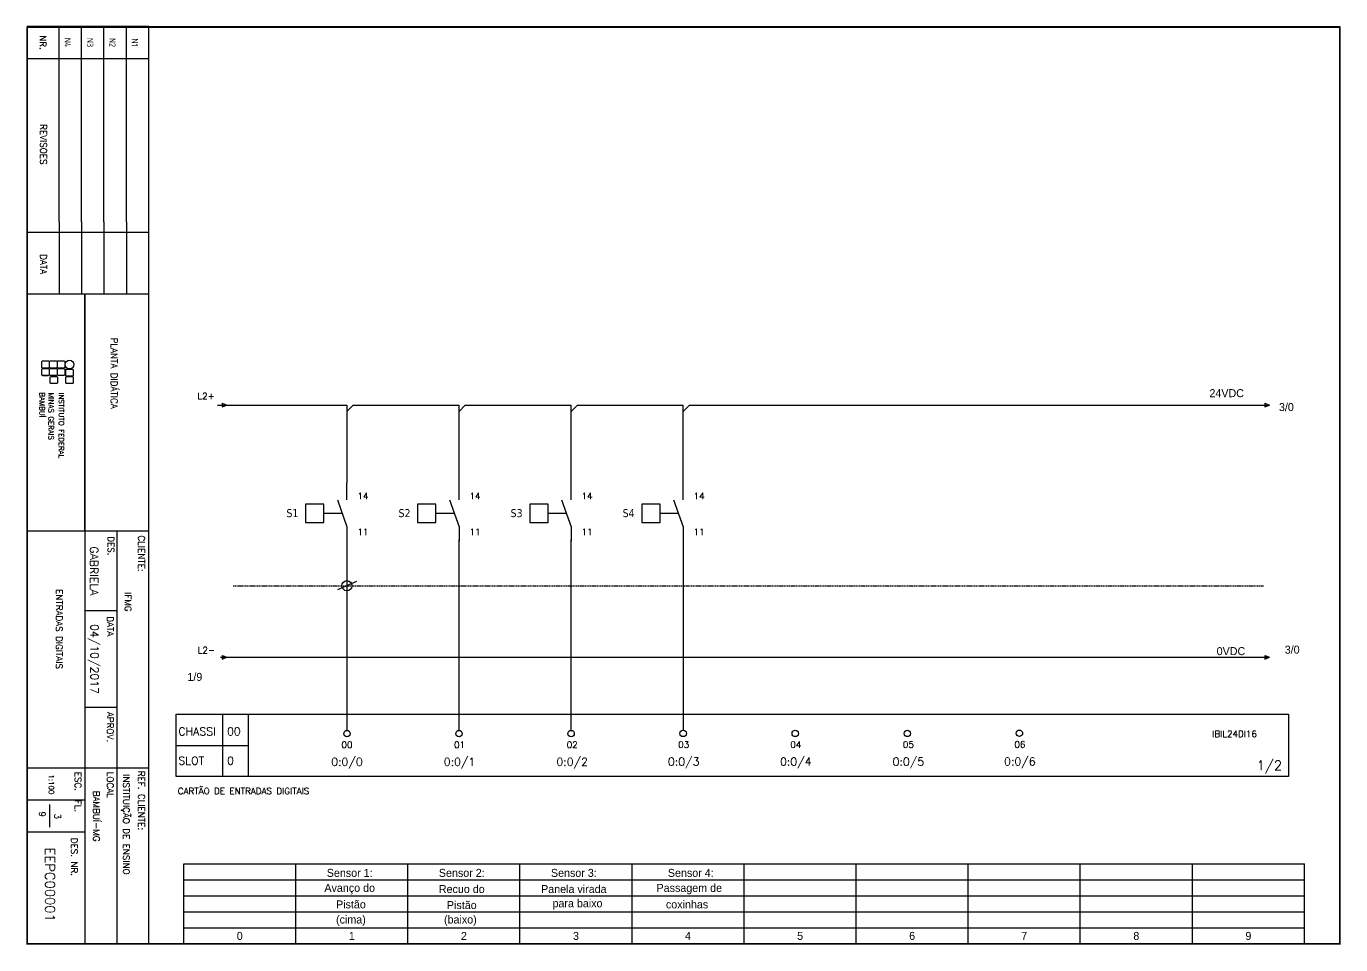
# Model space of a CAD drawing. Extents: x -2333 to 4564, y -5034 to 5704.
# Drawn here: x -2316 to 557, y 691 to 2698 of the extents above; entities that cross this region are included whole.
import ezdxf
from ezdxf.enums import TextEntityAlignment as Align

# ---------------------------------------------------------------- set-up
doc = ezdxf.new("R2010")
doc.units = 0
doc.header["$LTSCALE"] = 10
doc.header["$MEASUREMENT"] = 0
doc.linetypes.add('HIDDEN', pattern=[0.375, 0.25, -0.125])
doc.layers.get('0').update_dxf_attribs({"linetype": 'CONTINUOUS'})
for name, color, linetype in [('2', 2, 'CONTINUOUS'), ('2T', 3, 'CONTINUOUS'), ('3', 12, 'CONTINUOUS'), ('KADER', 2, 'CONTINUOUS'), ('LEG', 7, 'CONTINUOUS')]:
    doc.layers.add(name, color=color, linetype=linetype)
doc.styles.add('HNSTYLE', font='HEIN.SHX', dxfattribs={"height": 3.5})
doc.styles.add('ROMANS', font='romans')
doc.styles.add('ROMANT', font='romant')
doc.styles.get("Standard").update_dxf_attribs({"font": 'ISO', "height": 2.5})

msp = doc.modelspace()

# ---------------------------------------------------------------- linework, layer by layer
at = {"color": 0}
for p, q in [((-2314.60218, 2697.83209), (-2314.60218, 2512.33209)), ((-2048.60218, 2697.83209), (-2314.60218, 2697.83209)), ((-2244.60218, 2697.83209), (555.39782, 2697.83209)), ((-2244.60218, 2270.66137), (-2244.60218, 2697.83209)), ((-2195.60218, 2270.66137), (-2195.60218, 2697.83209)), ((-2146.60218, 2270.66137), (-2146.60218, 2697.83209)), ((-2097.60218, 2270.66137), (-2097.60218, 2697.83209)), ((-2048.60218, 692.33209), (-2048.60218, 2697.83209)), ((555.39782, 692.33209), (555.39782, 2697.83209)), ((-2314.60218, 2627.83209), (-2048.60218, 2627.83209)), ((-2314.60218, 2512.33209), (-2314.60218, 692.33209)), ((-2244.60218, 2270.66137), (-2244.60218, 2113.16137)), ((-2195.60218, 2270.66137), (-2195.60218, 2113.16137)), ((-2146.60218, 2270.66137), (-2146.60218, 2113.16137)), ((-2097.60218, 2270.66137), (-2097.60218, 2113.16137)), ((-2314.60218, 2247.89962), (-2048.60218, 2247.89962)), ((-2314.60218, 2113.16137), (-2048.60218, 2113.16137)), ((-2188.60218, 2113.16137), (-2188.60218, 692.33209)), ((-2188.60218, 1595.16137), (-2188.60218, 2113.16137)), ((-2314.60218, 1595.16137), (-2048.60218, 1595.16137)), ((-2118.60218, 1595.16137), (-2118.60218, 692.33209)), ((-2118.60218, 1420.16137), (-2188.60218, 1420.16137)), ((-2188.60218, 1210.16137), (-2118.60218, 1210.16137)), ((-2314.60218, 1077.33209), (-2048.60218, 1077.33209)), ((-2314.60218, 1007.33209), (-2188.60218, 1007.33209)), ((-2265.60218, 996.83209), (-2265.60218, 947.83209)), ((-2314.60218, 937.33209), (-2188.60218, 937.33209)), ((-2314.60218, 692.33209), (-2048.60218, 692.33209)), ((-2314.60218, 692.33209), (-2314.60218, 692.33209))]:
    msp.add_line(p, q, dxfattribs=at)
at = {"color": 0, "const_width": 3.5}
msp.add_lwpolyline([(-2314.60219, 692.33208), (555.39781, 692.33208), (555.39781, 2696.56644), (-2314.60219, 2696.56644), (-2314.60219, 692.33208)], dxfattribs=at)
at = {"layer": '2', "color": 0}
for p, q in [((-2314.60219, 2512.33208), (-2314.60219, 2697.83208)), ((-2244.60219, 2697.83208), (-2314.60219, 2697.83208)), ((-2314.60219, 2627.83208), (-2314.60219, 2697.83208)), ((-2244.60219, 2697.83208), (555.39781, 2697.83208)), ((-2314.60219, 692.33208), (-2314.60219, 2512.33208)), ((-1898.325, 1870.20879), (-1615.28878, 1870.20936)), ((-1891.79671, 1870.20883), (-1878.84671, 1870.20883)), ((-1888.29671, 1874.23383), (-1888.29671, 1866.18383)), ((-1888.29671, 1874.23383), (-1877.97171, 1870.20883)), ((-1888.29671, 1866.18383), (-1877.97171, 1870.20883)), ((-1370.28878, 1700.62029), (-1370.28878, 1870.20873)), ((-1125.28878, 1700.62029), (-1125.28878, 1870.20873)), ((-1111.59571, 1870.20811), (-880.2972, 1870.20873)), ((387.69685, 1870.21334), (400.64685, 1870.21334)), ((391.19685, 1874.23834), (391.19685, 1866.18834)), ((391.19685, 1874.23834), (401.52185, 1870.21334)), ((391.19685, 1866.18834), (401.52185, 1870.21334)), ((-1370.28878, 1159.11357), (-1370.28878, 1576.17864)), ((-1125.28878, 1159.11357), (-1125.28878, 1576.17864)), ((-1888.29671, 1323.17727), (-1877.97171, 1319.15227)), ((-1888.29671, 1323.17727), (-1888.29671, 1315.12727)), ((391.19685, 1323.17727), (391.19685, 1315.12727)), ((391.19685, 1323.17727), (401.52185, 1319.15227)), ((-1891.79671, 1319.15227), (-1878.84671, 1319.15227)), ((-1888.29671, 1315.12727), (-1877.97171, 1319.15227)), ((-1877.97171, 1319.15227), (387.69685, 1319.15227)), ((387.69685, 1319.15227), (400.64685, 1319.15227)), ((391.19685, 1315.12727), (401.52185, 1319.15227)), ((-1988.5606, 1194.45686), (442.97489, 1194.45686)), ((-1988.5606, 1057.95686), (-1988.5606, 1194.45686)), ((-1886.43903, 1057.95686), (-1886.43903, 1194.45686)), ((-1830.25306, 1057.95686), (-1830.25306, 1194.45686)), ((442.97489, 1194.45686), (442.97489, 1057.95686)), ((-1988.5606, 1126.20686), (-1830.25306, 1126.20686)), ((-2314.60219, 1077.33208), (-2314.60219, 692.33208)), ((442.97489, 1057.95686), (-1988.5606, 1057.95686)), ((-2048.60219, 692.33208), (-2314.60219, 692.33208))]:
    msp.add_line(p, q, dxfattribs=at)
at = {"layer": '2', "color": 0, "linetype": 'Continuous'}
for p, q in [((-1615.28878, 1870.20936), (-1615.28878, 1700.62029)), ((-1111.59571, 1870.20811), (-880.28878, 1870.20939)), ((-880.29079, 1700.61738), (-880.28878, 1870.20939)), ((-1615.28878, 1663.29029), (-1615.28878, 1700.62029)), ((-1370.28878, 1663.29029), (-1370.28878, 1700.62029)), ((-1125.28878, 1663.29029), (-1125.28878, 1700.62029)), ((-880.29079, 1663.28738), (-880.29079, 1700.61738)), ((-1665.78878, 1653.54029), (-1705.78878, 1653.54029)), ((-1636.28878, 1663.29029), (-1615.28878, 1603.79029)), ((-1420.78878, 1653.54029), (-1460.78878, 1653.54029)), ((-1391.28878, 1663.29029), (-1370.28878, 1603.79029)), ((-1175.78878, 1653.54029), (-1215.78878, 1653.54029)), ((-1146.28878, 1663.29029), (-1125.28878, 1603.79029)), ((-930.79079, 1653.53738), (-970.79079, 1653.53738)), ((-901.29079, 1663.28738), (-880.29079, 1603.78738)), ((-1705.78878, 1613.54029), (-1665.78878, 1613.54029)), ((-1460.78878, 1613.54029), (-1420.78878, 1613.54029)), ((-1215.78878, 1613.54029), (-1175.78878, 1613.54029)), ((-970.79079, 1613.53738), (-930.79079, 1613.53738)), ((-1615.28878, 1603.79029), (-1615.28878, 1572.68029)), ((-1370.28878, 1603.79029), (-1370.28878, 1572.68029)), ((-1125.28878, 1603.79029), (-1125.28878, 1572.68029)), ((-880.29079, 1603.78738), (-880.29079, 1572.67738)), ((-1615.28878, 1576.17864), (-1615.28878, 1159.11357)), ((-880.29079, 1572.67738), (-880.2972, 1159.45686)), ((-1594.73245, 1484.55721), (-1635.8451, 1466.26104))]:
    msp.add_line(p, q, dxfattribs=at)
at = {"layer": '2', "color": 0, "linetype": 'HIDDEN'}
msp.add_line((-1864.34745, 1475.40913), (389.36891, 1475.40913), dxfattribs=at)
at = {"layer": '2', "color": 0, "linetype": 'Continuous'}
msp.add_circle((-1615.28878, 1475.40913), 11.09566, dxfattribs=at)
at = {"layer": '2', "color": 0}
for centre in [(-1615.28878, 1152.11357), (-1370.28878, 1152.11357), (-1125.28878, 1152.11357), (-880.2972, 1152.45686), (-880.2972, 1152.45686), (-635.2972, 1152.45686), (-390.2972, 1152.45686), (-145.30562, 1152.80014)]:
    msp.add_circle(centre, 7, dxfattribs=at)
at = {"layer": '3', "color": 0}
for p, q in [((555.39781, 692.33208), (-2314.60219, 692.33208)), ((-2314.60219, 692.33208), (-2314.60219, 692.33208)), ((-2314.60218, 692.33209), (-2314.60218, 692.33209))]:
    msp.add_line(p, q, dxfattribs=at)
at = {"layer": 'KADER', "color": 0}
for p, q in [((-1972.18616, 867.33208), (477.81384, 867.33208)), ((-1972.18616, 692.33208), (-1972.18616, 867.33208)), ((-1727.18616, 727.33208), (-1727.18616, 867.33208)), ((-1482.18616, 727.33208), (-1482.18616, 867.33208)), ((-1237.18616, 727.33208), (-1237.18616, 867.33208)), ((-992.18616, 727.33208), (-992.18616, 867.33208)), ((-992.18616, 727.33208), (-992.18616, 867.33208)), ((-747.18616, 727.33208), (-747.18616, 867.33208)), ((-502.18616, 727.33208), (-502.18616, 867.33208)), ((-257.18616, 727.33208), (-257.18616, 867.33208)), ((-12.18616, 727.33208), (-12.18616, 867.33208)), ((232.81384, 727.33208), (232.81384, 867.33208)), ((477.81384, 692.33208), (477.81384, 867.33208)), ((-1972.18616, 832.33208), (477.81384, 832.33208)), ((-1727.18616, 692.33208), (-1727.18616, 832.33208)), ((-1972.18616, 797.33208), (477.81384, 797.33208)), ((-1972.18616, 762.33208), (477.81384, 762.33208)), ((-1972.18616, 727.33208), (477.81384, 727.33208)), ((-1727.18616, 692.33208), (-1727.18616, 727.33208)), ((-1482.18616, 692.33208), (-1482.18616, 727.33208)), ((-1237.18616, 692.33208), (-1237.18616, 727.33208)), ((-992.18616, 692.33208), (-992.18616, 727.33208)), ((-747.18616, 692.33208), (-747.18616, 727.33208)), ((-502.18616, 692.33208), (-502.18616, 727.33208)), ((-257.18616, 692.33208), (-257.18616, 727.33208)), ((-12.18616, 692.33208), (-12.18616, 727.33208)), ((232.81384, 692.33208), (232.81384, 727.33208))]:
    msp.add_line(p, q, dxfattribs=at)
at = {"layer": 'LEG', "color": 0}
for p, q in [((-2314.60219, 2512.33208), (-2314.60219, 2697.83208)), ((-2244.60219, 2697.83208), (-2314.60219, 2697.83208)), ((-2314.60219, 2627.83208), (-2314.60219, 2697.83208)), ((-2314.60219, 2512.33208), (-2314.60219, 692.33208)), ((-1601.59571, 1870.20873), (-1615.28878, 1856.51566)), ((-1601.59571, 1870.20873), (-1370.28878, 1870.20873)), ((-1356.59571, 1870.20811), (-1370.28878, 1856.51504)), ((-1356.59571, 1870.20811), (-1125.28878, 1870.20873)), ((-1111.59571, 1870.20811), (-1125.28878, 1856.51504)), ((-1111.59571, 1870.20811), (-880.2972, 1870.20873)), ((-866.59505, 1870.20943), (-880.28812, 1856.51636)), ((-866.59578, 1870.2087), (-635.2972, 1870.20811)), ((-635.2972, 1870.20811), (-376.60413, 1870.20749)), ((-376.60413, 1870.20749), (-145.30562, 1870.20811)), ((-145.30562, 1870.20811), (113.37903, 1870.20749)), ((113.37903, 1870.20749), (387.69685, 1870.21334))]:
    msp.add_line(p, q, dxfattribs=at)
at = {"layer": 'LEG', "linetype": 'Continuous'}
for p, q in [((-2282.2666, 1965.40621), (-2281.05529, 1966.61616)), ((-2282.2666, 1952.18015), (-2282.2666, 1965.40621)), ((-2281.05529, 1966.61616), (-2266.97898, 1966.61616)), ((-2266.97898, 1966.61616), (-2266.06005, 1964.69693)), ((-2266.06005, 1964.69693), (-2266.06005, 1952.13842)), ((-2265.2788, 1965.40621), (-2264.06749, 1966.61616)), ((-2265.2788, 1952.18015), (-2265.2788, 1965.40621)), ((-2264.06749, 1966.61616), (-2249.99118, 1966.61616)), ((-2249.99118, 1966.61616), (-2249.07225, 1964.69693)), ((-2249.07225, 1964.69693), (-2249.07225, 1952.13842)), ((-2248.29402, 1965.40621), (-2247.08271, 1966.61616)), ((-2248.29402, 1952.18015), (-2248.29402, 1965.40621)), ((-2247.08271, 1966.61616), (-2233.0064, 1966.61616)), ((-2233.0064, 1966.61616), (-2232.08747, 1964.69693)), ((-2232.08747, 1964.69693), (-2232.08747, 1952.13842)), ((-2280.59582, 1951.1788), (-2282.2666, 1952.18015)), ((-2282.2666, 1949.11738), (-2281.05529, 1950.32734)), ((-2282.2666, 1935.89132), (-2282.2666, 1949.11738)), ((-2280.59582, 1934.88997), (-2282.2666, 1935.89132)), ((-2281.05529, 1950.32734), (-2266.97898, 1950.32734)), ((-2267.93968, 1951.1788), (-2280.59582, 1951.1788)), ((-2280.59582, 1951.1788), (-2267.93968, 1951.1788)), ((-2267.93968, 1951.1788), (-2280.59582, 1951.1788)), ((-2267.93968, 1934.88997), (-2280.59582, 1934.88997)), ((-2280.59582, 1934.88997), (-2267.93968, 1934.88997)), ((-2267.93968, 1934.88997), (-2280.59582, 1934.88997)), ((-2266.06005, 1952.13842), (-2267.93968, 1951.1788)), ((-2266.06005, 1935.8496), (-2267.93968, 1934.88997)), ((-2266.97898, 1950.32734), (-2266.06005, 1948.4081)), ((-2266.06005, 1948.4081), (-2266.06005, 1935.8496)), ((-2263.60802, 1951.1788), (-2265.2788, 1952.18015)), ((-2265.2788, 1949.11738), (-2264.06749, 1950.32734)), ((-2265.2788, 1935.89132), (-2265.2788, 1949.11738)), ((-2263.60802, 1934.88997), (-2265.2788, 1935.89132)), ((-2264.41702, 1931.37902), (-2263.20571, 1932.58897)), ((-2264.41702, 1918.15296), (-2264.41702, 1931.37902)), ((-2264.06749, 1950.32734), (-2249.99118, 1950.32734)), ((-2250.95188, 1951.1788), (-2263.60802, 1951.1788)), ((-2250.95188, 1934.88997), (-2263.60802, 1934.88997)), ((-2263.20571, 1932.58897), (-2249.1294, 1932.58897)), ((-2249.07225, 1952.13842), (-2250.95188, 1951.1788)), ((-2249.07225, 1935.8496), (-2250.95188, 1934.88997)), ((-2249.99118, 1950.32734), (-2249.07225, 1948.4081)), ((-2249.1294, 1932.58897), (-2248.21047, 1930.66973)), ((-2249.07225, 1948.4081), (-2249.07225, 1935.8496)), ((-2246.62324, 1951.1788), (-2248.29402, 1952.18015)), ((-2248.29402, 1949.11738), (-2247.08271, 1950.32734)), ((-2248.29402, 1935.89132), (-2248.29402, 1949.11738)), ((-2246.62324, 1934.88997), (-2248.29402, 1935.89132)), ((-2248.21047, 1930.66973), (-2248.21047, 1918.11123)), ((-2247.08271, 1950.32734), (-2233.0064, 1950.32734)), ((-2233.9671, 1951.1788), (-2246.62324, 1951.1788)), ((-2233.9671, 1934.88997), (-2246.62324, 1934.88997)), ((-2232.08747, 1952.13842), (-2233.9671, 1951.1788)), ((-2232.08747, 1935.8496), (-2233.9671, 1934.88997)), ((-2233.0064, 1950.32734), (-2232.08747, 1948.4081)), ((-2232.08747, 1948.4081), (-2232.08747, 1935.8496)), ((-2229.79557, 1947.66785), (-2228.58425, 1948.8778)), ((-2229.79557, 1934.44178), (-2229.79557, 1947.66785)), ((-2228.12479, 1933.44044), (-2229.79557, 1934.44178)), ((-2229.79557, 1931.37902), (-2228.58425, 1932.58897)), ((-2229.79557, 1918.15296), (-2229.79557, 1931.37902)), ((-2228.58425, 1948.8778), (-2214.50794, 1948.8778)), ((-2228.58425, 1932.58897), (-2214.50794, 1932.58897)), ((-2215.46865, 1933.44044), (-2228.12479, 1933.44044)), ((-2213.58902, 1934.40006), (-2215.46865, 1933.44044)), ((-2214.50794, 1948.8778), (-2213.58902, 1946.95856)), ((-2214.50794, 1932.58897), (-2213.58902, 1930.66973)), ((-2213.58902, 1946.95856), (-2213.58902, 1934.40006)), ((-2213.58902, 1930.66973), (-2213.58902, 1918.11123)), ((-2262.74624, 1917.15161), (-2264.41702, 1918.15296)), ((-2250.0901, 1917.15161), (-2262.74624, 1917.15161)), ((-2248.21047, 1918.11123), (-2250.0901, 1917.15161)), ((-2228.12479, 1917.15161), (-2229.79557, 1918.15296)), ((-2215.46865, 1917.15161), (-2228.12479, 1917.15161)), ((-2213.58902, 1918.11123), (-2215.46865, 1917.15161)), ((-1705.78878, 1653.54029), (-1705.78878, 1613.54029)), ((-1665.78878, 1633.54029), (-1665.78878, 1653.54029)), ((-1460.78878, 1653.54029), (-1460.78878, 1613.54029)), ((-1420.78878, 1633.54029), (-1420.78878, 1653.54029)), ((-1215.78878, 1653.54029), (-1215.78878, 1613.54029)), ((-1175.78878, 1633.54029), (-1175.78878, 1653.54029)), ((-970.79079, 1653.53738), (-970.79079, 1613.53738)), ((-930.79079, 1633.53738), (-930.79079, 1653.53738)), ((-1625.78878, 1633.54029), (-1665.78878, 1633.54029)), ((-1665.78878, 1613.54029), (-1665.78878, 1633.54029)), ((-1380.78878, 1633.54029), (-1420.78878, 1633.54029)), ((-1420.78878, 1613.54029), (-1420.78878, 1633.54029)), ((-1135.78878, 1633.54029), (-1175.78878, 1633.54029)), ((-1175.78878, 1613.54029), (-1175.78878, 1633.54029)), ((-890.79079, 1633.53738), (-930.79079, 1633.53738)), ((-930.79079, 1613.53738), (-930.79079, 1633.53738))]:
    msp.add_line(p, q, dxfattribs=at)
msp.add_circle((-2222.00254, 1958.68457), 9.52286, dxfattribs=at)

# ---------------------------------------------------------------- texts
at = {"color": 0, "style": 'ROMANS'}
msp.add_text('NR.', height=14, rotation=270, dxfattribs=at).set_placement((-2279.60218, 2662.83209), align=Align.MIDDLE)
for s, p in [('REVISOES', (-2285.78132, 2440.26163)), ('DATA', (-2285.78432, 2178.40251))]:
    msp.add_text(s, height=14, rotation=270, dxfattribs=at).set_placement(p, align=Align.CENTER)
for s, height, p in [('PLANTA DIDÁTICA', 14, (-2131.17287, 2017.72551)), ('BAMBUÍ', 11.2, (-2287.18769, 1898.09383)), ('MINAS GERAIS', 11.2, (-2267.61868, 1897.34857)), ('INSTITUTO FEDERAL', 11.2, (-2245.25437, 1897.26617)), ('DES.', 14, (-2137.97358, 1583.41687)), ('CLIENTE:', 14, (-2071.49554, 1585.31753)), ('ENTRADAS DIGITAIS', 14, (-2251.35388, 1467.86976)), ('IFMG', 14, (-2100.87247, 1461.30532)), ('DATA', 14, (-2139.87295, 1408.55667)), ('APROV.', 14, (-2139.87295, 1199.48469)), ('ESC.  FL.', 14, (-2210.14973, 1068.69585)), ('LOCAL', 14, (-2139.87295, 1068.69585)), ('REF. CLIENTE:', 14, (-2071.49554, 1070.59651)), ('INSTITUIÇÃO DE ENSINO', 14, (-2104.64485, 1063.3361)), ('BAMBUÍ-MG', 14, (-2169.94631, 1027.04877)), ('9', 14, (-2288.30217, 981.76331)), ('3', 14, (-2254.97002, 977.2224)), ('DES. NR.', 14, (-2218.42965, 924.24612))]:
    msp.add_text(s, height=height, rotation=270, dxfattribs=at).set_placement(p)
at = {"color": 0}
for tag, p in [('N4', (-2225.90589, 2662.83209)), ('N3', (-2176.90589, 2662.83209)), ('N2', (-2127.90589, 2662.83209)), ('N1', (-2078.90589, 2662.83209))]:
    msp.add_attdef(tag, text='', height=14, rotation=270, dxfattribs=at).set_placement(p, align=Align.MIDDLE)
at = {"color": 0, "style": 'ROMANS'}
for tag, text, height, p in [('GABRIELA', 'FRANCISCO', 17.5, (-2168.16151, 1507.66137)), ('1:100', '', 11.2, (-2261.55727, 1040.93209))]:
    msp.add_attdef(tag, text=text, height=height, rotation=270, dxfattribs=at).set_placement(p, align=Align.MIDDLE)
at = {"color": 0, "style": 'ROMANS', "flags": 8}
msp.add_attdef('04/10/2017', text='04/10/04', height=17.5, rotation=270, dxfattribs=at).set_placement((-2168.16151, 1315.16137), align=Align.MIDDLE)
at = {"color": 0, "ltscale": 3, "style": 'ROMANT'}
msp.add_attdef('EEPC00001', text='', height=21, rotation=270, dxfattribs=at).set_placement((-2264.41914, 821.82223), align=Align.MIDDLE)
at = {"layer": '2', "color": 0, "style": 'ROMANS'}
for s, p in [('CHASSI', (-1983.8124, 1156.88507)), ('00', (-1877.62788, 1156.88507)), ('SLOT', (-1983.8124, 1092.9001)), ('0', (-1877.62788, 1092.9001))]:
    msp.add_text(s, height=17.5, dxfattribs=at).set_placement(p, align=Align.MIDDLE_LEFT)
at = {"layer": '2', "color": 0, "char_height": 17.5, "width": 112.84, "attachment_point": 6}
for s, insert in [('{\\fTahoma|b0|i0|c0|p34;S1}', (-1721.38326, 1633.93825)), ('{\\fTahoma|b0|i0|c0|p34;S2}', (-1476.38326, 1633.93825)), ('{\\fTahoma|b0|i0|c0|p34;S3}', (-1231.38326, 1633.93825)), ('{\\fTahoma|b0|i0|c0|p34;S4}', (-986.38527, 1633.93535))]:
    msp.add_mtext(s, dxfattribs=dict(at, insert=insert))
at = {"layer": '2T', "color": 0, "style": 'ROMANS'}
for s, p in [('L2+', (-1942.19996, 1882.99572)), ('L2-', (-1941.42938, 1327.51316))]:
    msp.add_text(s, height=14, dxfattribs=at).set_placement(p)
at = {"layer": '2T', "color": 0}
for s, height, style, p in [('24VDC', 17.5, 'HNSTYLE', (307.87389, 1896.30788)), ('3/0', 17.5, 'HNSTYLE', (438.41163, 1866.27777)), ('0VDC', 17.5, 'HNSTYLE', (317.18261, 1332.36377)), ('3/0', 17.5, 'HNSTYLE', (451.07015, 1335.96353)), ('1/9', 17.5, 'HNSTYLE', (-1947.85275, 1276.37977)), ('00', 14, 'ROMANS', (-1615.28878, 1127.61357)), ('01', 14, 'ROMANS', (-1369.14814, 1127.61357)), ('02', 14, 'ROMANS', (-1123.00752, 1127.61357)), ('03', 14, 'ROMANS', (-879.13987, 1127.95686)), ('04', 14, 'ROMANS', (-634.15656, 1127.95686)), ('05', 14, 'ROMANS', (-388.01594, 1127.95686)), ('06', 14, 'ROMANS', (-144.14829, 1128.30014)), ('0:0/0', 17.5, 'ROMANS', (-1615.28878, 1089.15576)), ('0:0/1', 17.5, 'ROMANS', (-1369.14814, 1089.15576)), ('0:0/2', 17.5, 'ROMANS', (-1123.00752, 1089.15576)), ('0:0/3', 17.5, 'ROMANS', (-879.13987, 1089.49904)), ('0:0/4', 17.5, 'ROMANS', (-634.15656, 1089.49904)), ('0:0/5', 17.5, 'ROMANS', (-388.01594, 1089.49904)), ('0:0/6', 17.5, 'ROMANS', (-144.14829, 1089.84233)), ('Sensor 1:', 17.5, 'HNSTYLE', (-1609.32891, 847.62415)), ('Sensor 2:', 17.5, 'HNSTYLE', (-1364.32891, 847.62415)), ('Sensor 3:', 17.5, 'HNSTYLE', (-1119.32891, 847.62415)), ('Sensor 4:', 17.5, 'HNSTYLE', (-863.69762, 847.62415)), ('Avanço do', 17.5, 'HNSTYLE', (-1609.32891, 812.62415)), ('Recuo do', 17.5, 'HNSTYLE', (-1364.32891, 812.62415)), ('Panela virada', 17.5, 'HNSTYLE', (-1119.32891, 812.62415)), ('Passagem de ', 17.5, 'HNSTYLE', (-863.69762, 812.62415)), ('Pistão', 17.5, 'HNSTYLE', (-1606.63659, 779.06216)), ('Pistão', 17.5, 'HNSTYLE', (-1364.32891, 777.62415)), ('para baixo', 17.5, 'HNSTYLE', (-1111.31611, 779.06219)), ('coxinhas', 17.5, 'HNSTYLE', (-871.84176, 779.06219)), ('(cima)', 17.5, 'HNSTYLE', (-1606.63659, 743.51989)), ('(baixo)', 17.5, 'HNSTYLE', (-1367.34772, 743.51989)), ('0', 17.5, 'HNSTYLE', (-1849.68616, 709.83208)), ('1', 17.5, 'HNSTYLE', (-1604.68616, 709.83208)), ('2', 17.5, 'HNSTYLE', (-1359.68616, 709.83208)), ('3', 17.5, 'HNSTYLE', (-1114.68616, 709.83208)), ('4', 17.5, 'HNSTYLE', (-869.68616, 709.83208)), ('5', 17.5, 'HNSTYLE', (-624.68616, 709.83208)), ('6', 17.5, 'HNSTYLE', (-379.68616, 709.83208)), ('7', 17.5, 'HNSTYLE', (-134.68616, 709.83208)), ('8', 17.5, 'HNSTYLE', (110.31384, 709.83208)), ('9', 17.5, 'HNSTYLE', (355.31384, 709.83208))]:
    msp.add_text(s, height=height, dxfattribs=dict(at, style=style)).set_placement(p, align=Align.MIDDLE)
at = {"layer": '2T', "color": 0, "style": 'ROMANS'}
for s, p in [('14', (-1592.43235, 1678.3653)), ('14', (-1347.43235, 1678.3653)), ('14', (-1102.43235, 1678.3653)), ('14', (-857.43436, 1678.3624)), ('11', (-1592.43235, 1600.05036)), ('11', (-1347.43235, 1600.05036)), ('11', (-1102.43235, 1600.05036)), ('11', (-857.43436, 1600.04746)), ('IBIL24DI16', (276.13646, 1158.49412)), ('CARTÃO DE ENTRADAS DIGITAIS', (-1985.0606, 1033.51062))]:
    msp.add_text(s, height=14, dxfattribs=at).set_placement(p, align=Align.TOP_LEFT)
msp.add_text('1/2', height=21, dxfattribs=at).set_placement((428.97489, 1071.95686), align=Align.RIGHT)

doc.saveas('drawing.dxf')
